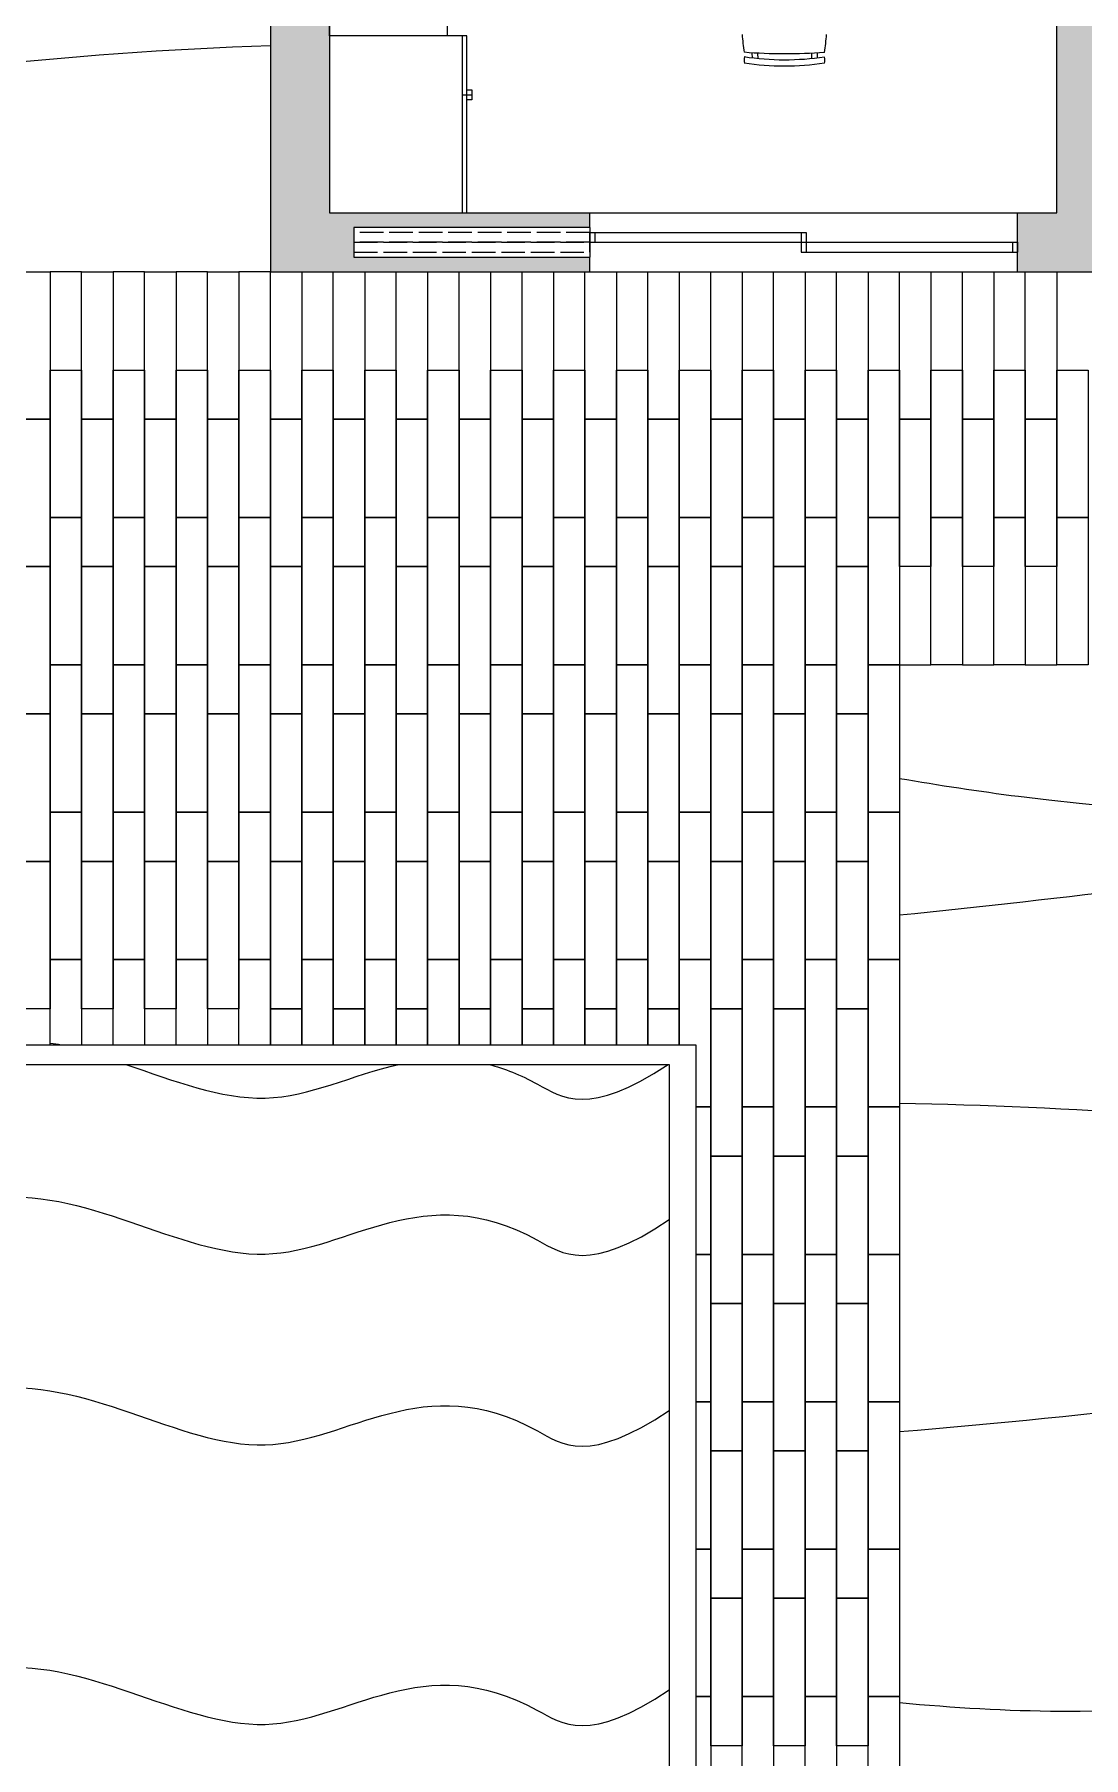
# Model space of a CAD drawing. Header units: millimetres. Extents: x 19901 to 42199, y 14545 to 21214.
# Drawn here: x 23837 to 24370, y 16087 to 16963 of the extents above; entities that cross this region are included whole.
import ezdxf

# ---------------------------------------------------------------- set-up
doc = ezdxf.new("R2010")
doc.units = ezdxf.units.MM
doc.linetypes.add('ACAD_ISO02W100', pattern=[15, 12, -3])
doc.layers.get('0').update_dxf_attribs({"lineweight": 18})
for name, color, linetype, lineweight in [('A-FURN', 9, 'Continuous', 13), ('curve di livello', 6, 'Continuous', 18), ('pavimentazione esterna', 51, 'Continuous', 13), ('PROIEZIONI_finissime_fine lines', 251, 'Continuous', 5), ('vetro', 140, 'Continuous', 15), ('Wall', 7, 'Continuous', 20)]:
    doc.layers.add(name, color=color, linetype=linetype, lineweight=lineweight)
doc.layers.add('acqua', color=140, linetype='Continuous')

# ---------------------------------------------------------------- blocks, each defined once
blk = doc.blocks.new('REF36T')
for p, q in [((0, -26.999999), (36, -26.999999)), ((11, -27.999999), (11, -28.999999)), ((12, -26.999999), (12, -28.999999)), ((13, -28.999999), (13, -27.999999)), ((11, -28.999999), (13, -28.999999))]:
    blk.add_line(p, q)
blk.add_lwpolyline([(0, -27.999999), (0, 0), (36, 0), (36, -27.999999)], close=True)

msp = doc.modelspace()

# ---------------------------------------------------------------- hatches: boundary and pattern name
at = {"layer": 'Wall', "true_color": 0x636466}
h = msp.add_hatch(color=251, dxfattribs=at)
h.dxf.hatch_style = 1
h.paths.add_polyline_path([(23986.52, 17592.56), (24115.87, 17592.56), (24115.87, 17622.19), (23956.52, 17622.56), (23956.52, 17372.56), (23986.52, 17385.13)])
h.paths.add_polyline_path([(24553.23, 17622.43), (24275.88, 17622.19), (24275.88, 17609.01), (24275.87, 17592.56), (24481.91, 17592.56)])
h.paths.add_polyline_path([(25106.52, 17622.56), (24708.9, 17622.56), (24637.25, 17592.56), (24694.25, 17592.56), (24694.25, 17592.56), (24697.25, 17592.56), (24754.25, 17592.56), (24754.25, 17592.56), (24757.25, 17592.56), (24784.25, 17592.56), (24784.25, 17592.56), (24787.25, 17592.56), (24934.25, 17592.56), (24934.25, 17592.56), (24937.25, 17592.56), (25076.52, 17592.56), (25076.52, 17502.56), (25076.52, 17490.06), (25086.52, 17490.06), (25086.52, 17575.06), (25096.52, 17575.06), (25096.52, 17490.06), (25106.52, 17490.06)])
h.paths.add_polyline_path([(24861.52, 17592.56), (24851.52, 17592.56), (24851.52, 17527.73), (24861.52, 17527.73)], flags=17)
h.paths.add_polyline_path([(25076.52, 17382.56), (24861.52, 17382.56), (24861.52, 17442.73), (24851.52, 17442.73), (24851.52, 17372.56), (25076.52, 17372.56)])
h.paths.add_polyline_path([(25106.52, 17410.06), (25076.52, 17410.06), (25076.52, 17227.56), (25084.02, 17227.56), (25084.02, 17347.56), (25099.02, 17347.56), (25099.02, 17227.56), (25106.52, 17227.56)])
h.paths.add_polyline_path([(25106.52, 17010.06), (25076.52, 17010.06), (25076.52, 16872.56), (25076.52, 16842.56), (25106.52, 16842.56)])
h.paths.add_polyline_path([(24786.52, 16967.56), (24756.52, 16967.56), (24756.52, 16962.56), (24756.52, 16842.56), (24786.52, 16842.56), (24786.52, 16872.56)])
h.paths.add_polyline_path([(24786.52, 17377.56), (24746.52, 17377.56), (24746.52, 17347.56), (24786.52, 17347.56)])
h.paths.add_polyline_path([(24396.52, 17377.56), (24356.52, 17377.56), (24356.52, 17347.56), (24368.39, 17347.56), (24396.52, 17347.56)])
h.paths.add_polyline_path([(24386.52, 16967.56), (24356.52, 16967.56), (24356.52, 16872.56), (24336.52, 16872.56), (24336.52, 16842.56), (24386.52, 16842.56)])
h.paths.add_polyline_path([(23986.52, 16962.56), (23986.52, 17320.08), (23956.52, 17307.52), (23956.52, 16842.56), (24119.02, 16842.56), (24119.02, 16850.06), (23999.02, 16850.06), (23999.02, 16865.06), (24119.02, 16865.06), (24119.02, 16872.56), (23986.52, 16872.56)])

# ---------------------------------------------------------------- linework, layer by layer
for p, q in [((23639.42, 16439.23), (24159.42, 16439.23)), ((24159.42, 16439.23), (24159.42, 15949.23))]:
    msp.add_line(p, q)
msp.add_open_spline([(23844.52, 16450.12), (23846.43, 16449.87), (23848.33, 16449.57), (23850.24, 16449.23)], degree=3)
at = {"layer": 'A-FURN'}
for p, q in [((23986.52, 16962.56), (23986.52, 17277.56)), ((24046.52, 17197.56), (24046.52, 16962.56)), ((24201.47, 16953.93), (24201.56, 16951.3)), ((24204.34, 16953.77), (24204.42, 16950.96)), ((24231.9, 16950.95), (24231.98, 16953.75)), ((24234.76, 16951.3), (24234.83, 16953.92))]:
    msp.add_line(p, q, dxfattribs=at)
for points in [[(24238.42, 16954.18, -0.040002), (24197.45, 16954.23, -3.508425)], [(24238.41, 16951.8, -0.076135), (24197.45, 16951.86, -3.508425)], [(24238.4, 16948.65, -0.076111), (24197.45, 16948.71, -3.508425)]]:
    msp.add_lwpolyline(points, format="xyb", dxfattribs=at)
for centre, radius, start, end in [((24340.74, 16974.59), 144.73, 184.47227, 188.08792), ((24095.08, 16974.85), 144.82, 351.79347, 355.42716), ((24208.34, 16950.26), 10.82, 171.51542, 188.24682), ((24227.7, 16950.25), 10.82, 351.51542, 8.24682)]:
    msp.add_arc(centre, radius, start, end, dxfattribs=at)
at = {"layer": 'acqua'}
for points, knots in [([(23882.99, 16439.23), (23907.47, 16430.94), (23955.71, 16411.82), (23998.09, 16433.88), (24021.9, 16439.23)], [1407.684818, 1407.684818, 1407.684818, 1407.684818, 1498.557273, 1591.100921, 1591.100921, 1591.100921, 1591.100921]), ([(24067.67, 16439.23), (24075.49, 16437.21), (24095.56, 16429.32), (24118.35, 16412.11), (24158.83, 16439.23)], [1646.018182, 1646.018182, 1646.018182, 1646.018182, 1671.798003, 1709.219762, 1709.219762, 1709.219762, 1709.219762]), ([(23739.42, 16344.23), (23765.74, 16352.29), (23837.05, 16396.56), (23958.25, 16305.19), (24042.42, 16390.12), (24118.48, 16332.62), (24159.42, 16360.24)], [1235.648579, 1235.648579, 1235.648579, 1235.648579, 1321.671715, 1498.557273, 1671.798003, 1709.401029, 1709.401029, 1709.401029, 1709.401029]), ([(23739.42, 16247.16), (23765.74, 16255.22), (23837.05, 16299.49), (23958.25, 16208.12), (24042.42, 16293.05), (24118.48, 16235.55), (24159.42, 16263.17)], [1235.648579, 1235.648579, 1235.648579, 1235.648579, 1321.671715, 1498.557273, 1671.798003, 1709.401029, 1709.401029, 1709.401029, 1709.401029]), ([(23739.42, 16104.94), (23765.74, 16113), (23837.05, 16157.27), (23958.25, 16065.9), (24042.42, 16150.83), (24118.48, 16093.33), (24159.42, 16120.95)], [1235.648579, 1235.648579, 1235.648579, 1235.648579, 1321.671715, 1498.557273, 1671.798003, 1709.401029, 1709.401029, 1709.401029, 1709.401029])]:
    msp.add_open_spline(points, degree=3, knots=knots, dxfattribs=at)
at = {"layer": 'curve di livello'}
msp.add_open_spline([(23332.97, 16864.48), (23541.67, 16907.83), (23750.38, 16951.19), (23956.52, 16957.71)], degree=3, dxfattribs=at)
for points, knots in [([(24276.52, 16584.79), (24296.69, 16581.31), (24644.21, 16528.11), (25002.44, 16631.15), (25332.9, 16599.05), (25332.9, 16599.05), (25332.9, 16599.05), (25332.9, 16599.05), (25332.92, 16599.05), (25332.94, 16599.05), (25332.97, 16599.05)], [952.435008, 952.435008, 952.435008, 952.435008, 1013.900228, 2009.947904, 2009.947904, 2009.947904, 2009.948687, 2009.948687, 2009.948687, 2010.018952, 2010.018952, 2010.018952, 2010.018952]), ([(24276.52, 16515.29), (24360.04, 16523.26), (24713.3, 16579.43), (25088.25, 16429.8), (25332.89, 16538.35), (25332.89, 16538.35), (25332.89, 16538.35), (25332.89, 16538.35), (25332.92, 16538.36), (25332.94, 16538.37), (25332.97, 16538.39)], [948.136507, 948.136507, 948.136507, 948.136507, 1199.951019, 2002.883229, 2002.883229, 2002.883229, 2002.885334, 2002.885334, 2002.885334, 2002.970377, 2002.970377, 2002.970377, 2002.970377]), ([(24276.52, 16419.47), (24451.39, 16416.99), (24802.86, 16364.84), (25160.94, 16330.72), (25332.89, 16369.39), (25332.89, 16369.39), (25332.89, 16369.39), (25332.89, 16369.39), (25332.92, 16369.4), (25332.94, 16369.4), (25332.97, 16369.41)], [947.742027, 947.742027, 947.742027, 947.742027, 1475.410206, 2004.14526, 2004.14526, 2004.14526, 2004.146467, 2004.146467, 2004.146467, 2004.226908, 2004.226908, 2004.226908, 2004.226908]), ([(24276.52, 16252.43), (24375.02, 16260.23), (24725.89, 16309.76), (25079.77, 16262.15), (25332.89, 16240.45), (25332.89, 16240.45), (25332.89, 16240.45), (25332.89, 16240.45), (25332.92, 16240.44), (25332.94, 16240.44), (25332.97, 16240.44)], [946.255727, 946.255727, 946.255727, 946.255727, 1242.735896, 2004.889476, 2004.889476, 2004.889476, 2004.889607, 2004.889607, 2004.889607, 2004.969426, 2004.969426, 2004.969426, 2004.969426]), ([(24276.52, 16114.52), (24303.82, 16111.94), (24544.81, 16097.75), (24895.54, 16238.62), (25222.19, 16154.38), (25332.95, 16164.09), (25332.95, 16164.09), (25332.95, 16164.09), (25332.95, 16164.09), (25332.95, 16164.1), (25332.96, 16164.1), (25332.97, 16164.1)], [950.943563, 950.943563, 950.943563, 950.943563, 1033.490488, 1679.853616, 2013.397423, 2013.397423, 2013.397423, 2013.399494, 2013.399494, 2013.399494, 2013.420108, 2013.420108, 2013.420108, 2013.420108])]:
    msp.add_open_spline(points, degree=3, knots=knots, dxfattribs=at)
at = {"layer": 'pavimentazione esterna'}
for p, q in [((23860.52, 16842.56), (23844.52, 16842.56)), ((23892.52, 16842.56), (23876.52, 16842.56)), ((23924.52, 16842.56), (23908.52, 16842.56)), ((23956.52, 16842.56), (23940.52, 16842.56)), ((24276.52, 16642.56), (24292.52, 16642.56)), ((24308.52, 16642.56), (24324.52, 16642.56)), ((24340.52, 16642.56), (24356.52, 16642.56))]:
    msp.add_line(p, q, dxfattribs=at)
for points in [[(23828.52, 16842.56), (23844.52, 16842.56), (23844.52, 16767.56), (23828.52, 16767.56), (23828.52, 16842.56)], [(23860.52, 16842.56), (23876.52, 16842.56), (23876.52, 16767.56), (23860.52, 16767.56), (23860.52, 16842.56)], [(23892.52, 16842.56), (23908.52, 16842.56), (23908.52, 16767.56), (23892.52, 16767.56), (23892.52, 16842.56)], [(23924.52, 16842.56), (23940.52, 16842.56), (23940.52, 16767.56), (23924.52, 16767.56), (23924.52, 16842.56)], [(23956.52, 16842.56), (23972.52, 16842.56), (23972.52, 16767.56), (23956.52, 16767.56), (23956.52, 16842.56)], [(23988.52, 16842.56), (24004.52, 16842.56), (24004.52, 16767.56), (23988.52, 16767.56), (23988.52, 16842.56)], [(24020.52, 16842.56), (24036.52, 16842.56), (24036.52, 16767.56), (24020.52, 16767.56), (24020.52, 16842.56)], [(24052.52, 16842.56), (24068.52, 16842.56), (24068.52, 16767.56), (24052.52, 16767.56), (24052.52, 16842.56)], [(24084.52, 16842.56), (24100.52, 16842.56), (24100.52, 16767.56), (24084.52, 16767.56), (24084.52, 16842.56)], [(24116.52, 16842.56), (24132.52, 16842.56), (24132.52, 16767.56), (24116.52, 16767.56), (24116.52, 16842.56)], [(24148.52, 16842.56), (24164.52, 16842.56), (24164.52, 16767.56), (24148.52, 16767.56), (24148.52, 16842.56)], [(24180.52, 16842.56), (24196.52, 16842.56), (24196.52, 16767.56), (24180.52, 16767.56), (24180.52, 16842.56)], [(24212.52, 16842.56), (24228.52, 16842.56), (24228.52, 16767.56), (24212.52, 16767.56), (24212.52, 16842.56)], [(24244.52, 16842.56), (24260.52, 16842.56), (24260.52, 16767.56), (24244.52, 16767.56), (24244.52, 16842.56)], [(24276.52, 16842.56), (24292.52, 16842.56), (24292.52, 16767.56), (24276.52, 16767.56), (24276.52, 16842.56)], [(24308.52, 16842.56), (24324.52, 16842.56), (24324.52, 16767.56), (24308.52, 16767.56), (24308.52, 16842.56)], [(24340.52, 16842.56), (24356.52, 16842.56), (24356.52, 16767.56), (24340.52, 16767.56), (24340.52, 16842.56)], [(23844.52, 16792.56), (23860.52, 16792.56), (23860.52, 16717.56), (23844.52, 16717.56), (23844.52, 16792.56)], [(23876.52, 16792.56), (23892.52, 16792.56), (23892.52, 16717.56), (23876.52, 16717.56), (23876.52, 16792.56)], [(23908.52, 16792.56), (23924.52, 16792.56), (23924.52, 16717.56), (23908.52, 16717.56), (23908.52, 16792.56)], [(23940.52, 16792.56), (23956.52, 16792.56), (23956.52, 16717.56), (23940.52, 16717.56), (23940.52, 16792.56)], [(23972.52, 16792.56), (23988.52, 16792.56), (23988.52, 16717.56), (23972.52, 16717.56), (23972.52, 16792.56)], [(24004.52, 16792.56), (24020.52, 16792.56), (24020.52, 16717.56), (24004.52, 16717.56), (24004.52, 16792.56)], [(24036.52, 16792.56), (24052.52, 16792.56), (24052.52, 16717.56), (24036.52, 16717.56), (24036.52, 16792.56)], [(24068.52, 16792.56), (24084.52, 16792.56), (24084.52, 16717.56), (24068.52, 16717.56), (24068.52, 16792.56)], [(24100.52, 16792.56), (24116.52, 16792.56), (24116.52, 16717.56), (24100.52, 16717.56), (24100.52, 16792.56)], [(24132.52, 16792.56), (24148.52, 16792.56), (24148.52, 16717.56), (24132.52, 16717.56), (24132.52, 16792.56)], [(24164.52, 16792.56), (24180.52, 16792.56), (24180.52, 16717.56), (24164.52, 16717.56), (24164.52, 16792.56)], [(24196.52, 16792.56), (24212.52, 16792.56), (24212.52, 16717.56), (24196.52, 16717.56), (24196.52, 16792.56)], [(24228.52, 16792.56), (24244.52, 16792.56), (24244.52, 16717.56), (24228.52, 16717.56), (24228.52, 16792.56)], [(24260.52, 16792.56), (24276.52, 16792.56), (24276.52, 16717.56), (24260.52, 16717.56), (24260.52, 16792.56)], [(24292.52, 16792.56), (24308.52, 16792.56), (24308.52, 16717.56), (24292.52, 16717.56), (24292.52, 16792.56)], [(24324.52, 16792.56), (24340.52, 16792.56), (24340.52, 16717.56), (24324.52, 16717.56), (24324.52, 16792.56)], [(24356.52, 16792.56), (24372.52, 16792.56), (24372.52, 16717.56), (24356.52, 16717.56), (24356.52, 16792.56)], [(23828.52, 16767.56), (23844.52, 16767.56), (23844.52, 16692.56), (23828.52, 16692.56), (23828.52, 16767.56)], [(23860.52, 16767.56), (23876.52, 16767.56), (23876.52, 16692.56), (23860.52, 16692.56), (23860.52, 16767.56)], [(23892.52, 16767.56), (23908.52, 16767.56), (23908.52, 16692.56), (23892.52, 16692.56), (23892.52, 16767.56)], [(23924.52, 16767.56), (23940.52, 16767.56), (23940.52, 16692.56), (23924.52, 16692.56), (23924.52, 16767.56)], [(23956.52, 16767.56), (23972.52, 16767.56), (23972.52, 16692.56), (23956.52, 16692.56), (23956.52, 16767.56)], [(23988.52, 16767.56), (24004.52, 16767.56), (24004.52, 16692.56), (23988.52, 16692.56), (23988.52, 16767.56)], [(24020.52, 16767.56), (24036.52, 16767.56), (24036.52, 16692.56), (24020.52, 16692.56), (24020.52, 16767.56)], [(24052.52, 16767.56), (24068.52, 16767.56), (24068.52, 16692.56), (24052.52, 16692.56), (24052.52, 16767.56)], [(24084.52, 16767.56), (24100.52, 16767.56), (24100.52, 16692.56), (24084.52, 16692.56), (24084.52, 16767.56)], [(24116.52, 16767.56), (24132.52, 16767.56), (24132.52, 16692.56), (24116.52, 16692.56), (24116.52, 16767.56)], [(24148.52, 16767.56), (24164.52, 16767.56), (24164.52, 16692.56), (24148.52, 16692.56), (24148.52, 16767.56)], [(24180.52, 16767.56), (24196.52, 16767.56), (24196.52, 16692.56), (24180.52, 16692.56), (24180.52, 16767.56)], [(24212.52, 16767.56), (24228.52, 16767.56), (24228.52, 16692.56), (24212.52, 16692.56), (24212.52, 16767.56)], [(24244.52, 16767.56), (24260.52, 16767.56), (24260.52, 16692.56), (24244.52, 16692.56), (24244.52, 16767.56)], [(24276.52, 16767.56), (24292.52, 16767.56), (24292.52, 16692.56), (24276.52, 16692.56), (24276.52, 16767.56)], [(24308.52, 16767.56), (24324.52, 16767.56), (24324.52, 16692.56), (24308.52, 16692.56), (24308.52, 16767.56)], [(24340.52, 16767.56), (24356.52, 16767.56), (24356.52, 16692.56), (24340.52, 16692.56), (24340.52, 16767.56)], [(23844.52, 16717.56), (23860.52, 16717.56), (23860.52, 16642.56), (23844.52, 16642.56), (23844.52, 16717.56)], [(23876.52, 16717.56), (23892.52, 16717.56), (23892.52, 16642.56), (23876.52, 16642.56), (23876.52, 16717.56)], [(23908.52, 16717.56), (23924.52, 16717.56), (23924.52, 16642.56), (23908.52, 16642.56), (23908.52, 16717.56)], [(23940.52, 16717.56), (23956.52, 16717.56), (23956.52, 16642.56), (23940.52, 16642.56), (23940.52, 16717.56)], [(23972.52, 16717.56), (23988.52, 16717.56), (23988.52, 16642.56), (23972.52, 16642.56), (23972.52, 16717.56)], [(24004.52, 16717.56), (24020.52, 16717.56), (24020.52, 16642.56), (24004.52, 16642.56), (24004.52, 16717.56)], [(24036.52, 16717.56), (24052.52, 16717.56), (24052.52, 16642.56), (24036.52, 16642.56), (24036.52, 16717.56)], [(24068.52, 16717.56), (24084.52, 16717.56), (24084.52, 16642.56), (24068.52, 16642.56), (24068.52, 16717.56)], [(24100.52, 16717.56), (24116.52, 16717.56), (24116.52, 16642.56), (24100.52, 16642.56), (24100.52, 16717.56)], [(24132.52, 16717.56), (24148.52, 16717.56), (24148.52, 16642.56), (24132.52, 16642.56), (24132.52, 16717.56)], [(24164.52, 16717.56), (24180.52, 16717.56), (24180.52, 16642.56), (24164.52, 16642.56), (24164.52, 16717.56)], [(24196.52, 16717.56), (24212.52, 16717.56), (24212.52, 16642.56), (24196.52, 16642.56), (24196.52, 16717.56)], [(24228.52, 16717.56), (24244.52, 16717.56), (24244.52, 16642.56), (24228.52, 16642.56), (24228.52, 16717.56)], [(24260.52, 16717.56), (24276.52, 16717.56), (24276.52, 16642.56), (24260.52, 16642.56), (24260.52, 16717.56)], [(24292.52, 16717.56), (24308.52, 16717.56), (24308.52, 16642.56), (24292.52, 16642.56), (24292.52, 16717.56)], [(24324.52, 16717.56), (24340.52, 16717.56), (24340.52, 16642.56), (24324.52, 16642.56), (24324.52, 16717.56)], [(24356.52, 16717.56), (24372.52, 16717.56), (24372.52, 16642.56), (24356.52, 16642.56), (24356.52, 16717.56)], [(23828.52, 16692.56), (23844.52, 16692.56), (23844.52, 16617.56), (23828.52, 16617.56), (23828.52, 16692.56)], [(23860.52, 16692.56), (23876.52, 16692.56), (23876.52, 16617.56), (23860.52, 16617.56), (23860.52, 16692.56)], [(23892.52, 16692.56), (23908.52, 16692.56), (23908.52, 16617.56), (23892.52, 16617.56), (23892.52, 16692.56)], [(23924.52, 16692.56), (23940.52, 16692.56), (23940.52, 16617.56), (23924.52, 16617.56), (23924.52, 16692.56)], [(23956.52, 16692.56), (23972.52, 16692.56), (23972.52, 16617.56), (23956.52, 16617.56), (23956.52, 16692.56)], [(23988.52, 16692.56), (24004.52, 16692.56), (24004.52, 16617.56), (23988.52, 16617.56), (23988.52, 16692.56)], [(24020.52, 16692.56), (24036.52, 16692.56), (24036.52, 16617.56), (24020.52, 16617.56), (24020.52, 16692.56)], [(24052.52, 16692.56), (24068.52, 16692.56), (24068.52, 16617.56), (24052.52, 16617.56), (24052.52, 16692.56)], [(24084.52, 16692.56), (24100.52, 16692.56), (24100.52, 16617.56), (24084.52, 16617.56), (24084.52, 16692.56)], [(24116.52, 16692.56), (24132.52, 16692.56), (24132.52, 16617.56), (24116.52, 16617.56), (24116.52, 16692.56)], [(24148.52, 16692.56), (24164.52, 16692.56), (24164.52, 16617.56), (24148.52, 16617.56), (24148.52, 16692.56)], [(24180.52, 16692.56), (24196.52, 16692.56), (24196.52, 16617.56), (24180.52, 16617.56), (24180.52, 16692.56)], [(24212.52, 16692.56), (24228.52, 16692.56), (24228.52, 16617.56), (24212.52, 16617.56), (24212.52, 16692.56)], [(24244.52, 16692.56), (24260.52, 16692.56), (24260.52, 16617.56), (24244.52, 16617.56), (24244.52, 16692.56)], [(23844.52, 16642.56), (23860.52, 16642.56), (23860.52, 16567.56), (23844.52, 16567.56), (23844.52, 16642.56)], [(23876.52, 16642.56), (23892.52, 16642.56), (23892.52, 16567.56), (23876.52, 16567.56), (23876.52, 16642.56)], [(23908.52, 16642.56), (23924.52, 16642.56), (23924.52, 16567.56), (23908.52, 16567.56), (23908.52, 16642.56)], [(23940.52, 16642.56), (23956.52, 16642.56), (23956.52, 16567.56), (23940.52, 16567.56), (23940.52, 16642.56)], [(23972.52, 16642.56), (23988.52, 16642.56), (23988.52, 16567.56), (23972.52, 16567.56), (23972.52, 16642.56)], [(24004.52, 16642.56), (24020.52, 16642.56), (24020.52, 16567.56), (24004.52, 16567.56), (24004.52, 16642.56)], [(24036.52, 16642.56), (24052.52, 16642.56), (24052.52, 16567.56), (24036.52, 16567.56), (24036.52, 16642.56)], [(24068.52, 16642.56), (24084.52, 16642.56), (24084.52, 16567.56), (24068.52, 16567.56), (24068.52, 16642.56)], [(24100.52, 16642.56), (24116.52, 16642.56), (24116.52, 16567.56), (24100.52, 16567.56), (24100.52, 16642.56)], [(24132.52, 16642.56), (24148.52, 16642.56), (24148.52, 16567.56), (24132.52, 16567.56), (24132.52, 16642.56)], [(24164.52, 16642.56), (24180.52, 16642.56), (24180.52, 16567.56), (24164.52, 16567.56), (24164.52, 16642.56)], [(24196.52, 16642.56), (24212.52, 16642.56), (24212.52, 16567.56), (24196.52, 16567.56), (24196.52, 16642.56)], [(24228.52, 16642.56), (24244.52, 16642.56), (24244.52, 16567.56), (24228.52, 16567.56), (24228.52, 16642.56)], [(24260.52, 16642.56), (24276.52, 16642.56), (24276.52, 16567.56), (24260.52, 16567.56), (24260.52, 16642.56)], [(23828.52, 16617.56), (23844.52, 16617.56), (23844.52, 16542.56), (23828.52, 16542.56), (23828.52, 16617.56)], [(23860.52, 16617.56), (23876.52, 16617.56), (23876.52, 16542.56), (23860.52, 16542.56), (23860.52, 16617.56)], [(23892.52, 16617.56), (23908.52, 16617.56), (23908.52, 16542.56), (23892.52, 16542.56), (23892.52, 16617.56)], [(23924.52, 16617.56), (23940.52, 16617.56), (23940.52, 16542.56), (23924.52, 16542.56), (23924.52, 16617.56)], [(23956.52, 16617.56), (23972.52, 16617.56), (23972.52, 16542.56), (23956.52, 16542.56), (23956.52, 16617.56)], [(23988.52, 16617.56), (24004.52, 16617.56), (24004.52, 16542.56), (23988.52, 16542.56), (23988.52, 16617.56)], [(24020.52, 16617.56), (24036.52, 16617.56), (24036.52, 16542.56), (24020.52, 16542.56), (24020.52, 16617.56)], [(24052.52, 16617.56), (24068.52, 16617.56), (24068.52, 16542.56), (24052.52, 16542.56), (24052.52, 16617.56)], [(24084.52, 16617.56), (24100.52, 16617.56), (24100.52, 16542.56), (24084.52, 16542.56), (24084.52, 16617.56)], [(24116.52, 16617.56), (24132.52, 16617.56), (24132.52, 16542.56), (24116.52, 16542.56), (24116.52, 16617.56)], [(24148.52, 16617.56), (24164.52, 16617.56), (24164.52, 16542.56), (24148.52, 16542.56), (24148.52, 16617.56)], [(24180.52, 16617.56), (24196.52, 16617.56), (24196.52, 16542.56), (24180.52, 16542.56), (24180.52, 16617.56)], [(24212.52, 16617.56), (24228.52, 16617.56), (24228.52, 16542.56), (24212.52, 16542.56), (24212.52, 16617.56)], [(24244.52, 16617.56), (24260.52, 16617.56), (24260.52, 16542.56), (24244.52, 16542.56), (24244.52, 16617.56)], [(23844.52, 16567.56), (23860.52, 16567.56), (23860.52, 16492.56), (23844.52, 16492.56), (23844.52, 16567.56)], [(23876.52, 16567.56), (23892.52, 16567.56), (23892.52, 16492.56), (23876.52, 16492.56), (23876.52, 16567.56)], [(23908.52, 16567.56), (23924.52, 16567.56), (23924.52, 16492.56), (23908.52, 16492.56), (23908.52, 16567.56)], [(23940.52, 16567.56), (23956.52, 16567.56), (23956.52, 16492.56), (23940.52, 16492.56), (23940.52, 16567.56)], [(23972.52, 16567.56), (23988.52, 16567.56), (23988.52, 16492.56), (23972.52, 16492.56), (23972.52, 16567.56)], [(24004.52, 16567.56), (24020.52, 16567.56), (24020.52, 16492.56), (24004.52, 16492.56), (24004.52, 16567.56)], [(24036.52, 16567.56), (24052.52, 16567.56), (24052.52, 16492.56), (24036.52, 16492.56), (24036.52, 16567.56)], [(24068.52, 16567.56), (24084.52, 16567.56), (24084.52, 16492.56), (24068.52, 16492.56), (24068.52, 16567.56)], [(24100.52, 16567.56), (24116.52, 16567.56), (24116.52, 16492.56), (24100.52, 16492.56), (24100.52, 16567.56)], [(24132.52, 16567.56), (24148.52, 16567.56), (24148.52, 16492.56), (24132.52, 16492.56), (24132.52, 16567.56)], [(24164.52, 16567.56), (24180.52, 16567.56), (24180.52, 16492.56), (24164.52, 16492.56), (24164.52, 16567.56)], [(24196.52, 16567.56), (24212.52, 16567.56), (24212.52, 16492.56), (24196.52, 16492.56), (24196.52, 16567.56)], [(24228.52, 16567.56), (24244.52, 16567.56), (24244.52, 16492.56), (24228.52, 16492.56), (24228.52, 16567.56)], [(24260.52, 16567.56), (24276.52, 16567.56), (24276.52, 16492.56), (24260.52, 16492.56), (24260.52, 16567.56)], [(23828.52, 16542.56), (23844.52, 16542.56), (23844.52, 16467.56), (23828.52, 16467.56), (23828.52, 16542.56)], [(23860.52, 16542.56), (23876.52, 16542.56), (23876.52, 16467.56), (23860.52, 16467.56), (23860.52, 16542.56)], [(23892.52, 16542.56), (23908.52, 16542.56), (23908.52, 16467.56), (23892.52, 16467.56), (23892.52, 16542.56)], [(23924.52, 16542.56), (23940.52, 16542.56), (23940.52, 16467.56), (23924.52, 16467.56), (23924.52, 16542.56)], [(23956.52, 16542.56), (23972.52, 16542.56), (23972.52, 16467.56), (23956.52, 16467.56), (23956.52, 16542.56)], [(23988.52, 16542.56), (24004.52, 16542.56), (24004.52, 16467.56), (23988.52, 16467.56), (23988.52, 16542.56)], [(24020.52, 16542.56), (24036.52, 16542.56), (24036.52, 16467.56), (24020.52, 16467.56), (24020.52, 16542.56)], [(24052.52, 16542.56), (24068.52, 16542.56), (24068.52, 16467.56), (24052.52, 16467.56), (24052.52, 16542.56)], [(24084.52, 16542.56), (24100.52, 16542.56), (24100.52, 16467.56), (24084.52, 16467.56), (24084.52, 16542.56)], [(24116.52, 16542.56), (24132.52, 16542.56), (24132.52, 16467.56), (24116.52, 16467.56), (24116.52, 16542.56)], [(24148.52, 16542.56), (24164.52, 16542.56), (24164.52, 16467.56), (24148.52, 16467.56), (24148.52, 16542.56)], [(24180.52, 16542.56), (24196.52, 16542.56), (24196.52, 16467.56), (24180.52, 16467.56), (24180.52, 16542.56)], [(24212.52, 16542.56), (24228.52, 16542.56), (24228.52, 16467.56), (24212.52, 16467.56), (24212.52, 16542.56)], [(24244.52, 16542.56), (24260.52, 16542.56), (24260.52, 16467.56), (24244.52, 16467.56), (24244.52, 16542.56)], [(23844.52, 16492.56), (23860.52, 16492.56), (23860.52, 16449.23)], [(23844.52, 16449.23), (23844.52, 16492.56)], [(23876.52, 16492.56), (23892.52, 16492.56), (23892.52, 16449.23)], [(23876.52, 16449.23), (23876.52, 16492.56)], [(23908.52, 16492.56), (23924.52, 16492.56), (23924.52, 16449.23)], [(23908.52, 16449.23), (23908.52, 16492.56)], [(23940.52, 16492.56), (23956.52, 16492.56), (23956.52, 16449.23)], [(23940.52, 16449.23), (23940.52, 16492.56)], [(23972.52, 16492.56), (23988.52, 16492.56), (23988.52, 16449.23)], [(23972.52, 16449.23), (23972.52, 16492.56)], [(24004.52, 16492.56), (24020.52, 16492.56), (24020.52, 16449.23)], [(24004.52, 16449.23), (24004.52, 16492.56)], [(24036.52, 16492.56), (24052.52, 16492.56), (24052.52, 16449.23)], [(24036.52, 16449.23), (24036.52, 16492.56)], [(24068.52, 16492.56), (24084.52, 16492.56), (24084.52, 16449.23)], [(24068.52, 16449.23), (24068.52, 16492.56)], [(24100.52, 16492.56), (24116.52, 16492.56), (24116.52, 16449.23)], [(24100.52, 16449.23), (24100.52, 16492.56)], [(24132.52, 16492.56), (24148.52, 16492.56), (24148.52, 16449.23)], [(24132.52, 16449.23), (24132.52, 16492.56)], [(24164.52, 16492.56), (24180.52, 16492.56), (24180.52, 16417.56), (24172.97, 16417.56)], [(24164.52, 16449.23), (24164.52, 16492.56)], [(24196.52, 16492.56), (24212.52, 16492.56), (24212.52, 16417.56), (24196.52, 16417.56), (24196.52, 16492.56)], [(24228.52, 16492.56), (24244.52, 16492.56), (24244.52, 16417.56), (24228.52, 16417.56), (24228.52, 16492.56)], [(24260.52, 16492.56), (24276.52, 16492.56), (24276.52, 16417.56), (24260.52, 16417.56), (24260.52, 16492.56)], [(23956.52, 16467.56), (23972.52, 16467.56), (23972.52, 16449.23)], [(23956.52, 16449.23), (23956.52, 16467.56)], [(23988.52, 16467.56), (24004.52, 16467.56), (24004.52, 16449.23)], [(23988.52, 16449.23), (23988.52, 16467.56)], [(24020.52, 16467.56), (24036.52, 16467.56), (24036.52, 16449.23)], [(24020.52, 16449.23), (24020.52, 16467.56)], [(24052.52, 16467.56), (24068.52, 16467.56), (24068.52, 16449.23)], [(24052.52, 16449.23), (24052.52, 16467.56)], [(24084.52, 16467.56), (24100.52, 16467.56), (24100.52, 16449.23)], [(24084.52, 16449.23), (24084.52, 16467.56)], [(24116.52, 16467.56), (24132.52, 16467.56), (24132.52, 16449.23)], [(24116.52, 16449.23), (24116.52, 16467.56)], [(24148.52, 16467.56), (24164.52, 16467.56), (24164.52, 16449.23)], [(24148.52, 16449.23), (24148.52, 16467.56)], [(24180.52, 16467.56), (24196.52, 16467.56), (24196.52, 16392.56), (24180.52, 16392.56), (24180.52, 16467.56)], [(24212.52, 16467.56), (24228.52, 16467.56), (24228.52, 16392.56), (24212.52, 16392.56), (24212.52, 16467.56)], [(24244.52, 16467.56), (24260.52, 16467.56), (24260.52, 16392.56), (24244.52, 16392.56), (24244.52, 16467.56)], [(24172.97, 16417.56), (24180.52, 16417.56), (24180.52, 16342.56), (24172.97, 16342.56)], [(24196.52, 16417.56), (24212.52, 16417.56), (24212.52, 16342.56), (24196.52, 16342.56), (24196.52, 16417.56)], [(24228.52, 16417.56), (24244.52, 16417.56), (24244.52, 16342.56), (24228.52, 16342.56), (24228.52, 16417.56)], [(24260.52, 16417.56), (24276.52, 16417.56), (24276.52, 16342.56), (24260.52, 16342.56), (24260.52, 16417.56)], [(24180.52, 16392.56), (24196.52, 16392.56), (24196.52, 16317.56), (24180.52, 16317.56), (24180.52, 16392.56)], [(24212.52, 16392.56), (24228.52, 16392.56), (24228.52, 16317.56), (24212.52, 16317.56), (24212.52, 16392.56)], [(24244.52, 16392.56), (24260.52, 16392.56), (24260.52, 16317.56), (24244.52, 16317.56), (24244.52, 16392.56)], [(24172.97, 16342.56), (24180.52, 16342.56), (24180.52, 16267.56), (24172.97, 16267.56)], [(24196.52, 16342.56), (24212.52, 16342.56), (24212.52, 16267.56), (24196.52, 16267.56), (24196.52, 16342.56)], [(24228.52, 16342.56), (24244.52, 16342.56), (24244.52, 16267.56), (24228.52, 16267.56), (24228.52, 16342.56)], [(24260.52, 16342.56), (24276.52, 16342.56), (24276.52, 16267.56), (24260.52, 16267.56), (24260.52, 16342.56)], [(24180.52, 16317.56), (24196.52, 16317.56), (24196.52, 16242.56), (24180.52, 16242.56), (24180.52, 16317.56)], [(24212.52, 16317.56), (24228.52, 16317.56), (24228.52, 16242.56), (24212.52, 16242.56), (24212.52, 16317.56)], [(24244.52, 16317.56), (24260.52, 16317.56), (24260.52, 16242.56), (24244.52, 16242.56), (24244.52, 16317.56)], [(24172.97, 16267.56), (24180.52, 16267.56), (24180.52, 16192.56), (24172.97, 16192.56)], [(24196.52, 16267.56), (24212.52, 16267.56), (24212.52, 16192.56), (24196.52, 16192.56), (24196.52, 16267.56)], [(24228.52, 16267.56), (24244.52, 16267.56), (24244.52, 16192.56), (24228.52, 16192.56), (24228.52, 16267.56)], [(24260.52, 16267.56), (24276.52, 16267.56), (24276.52, 16192.56), (24260.52, 16192.56), (24260.52, 16267.56)], [(24180.52, 16242.56), (24196.52, 16242.56), (24196.52, 16167.56), (24180.52, 16167.56), (24180.52, 16242.56)], [(24212.52, 16242.56), (24228.52, 16242.56), (24228.52, 16167.56), (24212.52, 16167.56), (24212.52, 16242.56)], [(24244.52, 16242.56), (24260.52, 16242.56), (24260.52, 16167.56), (24244.52, 16167.56), (24244.52, 16242.56)], [(24172.97, 16192.56), (24180.52, 16192.56), (24180.52, 16117.56), (24172.97, 16117.56)], [(24196.52, 16192.56), (24212.52, 16192.56), (24212.52, 16117.56), (24196.52, 16117.56), (24196.52, 16192.56)], [(24228.52, 16192.56), (24244.52, 16192.56), (24244.52, 16117.56), (24228.52, 16117.56), (24228.52, 16192.56)], [(24260.52, 16192.56), (24276.52, 16192.56), (24276.52, 16117.56), (24260.52, 16117.56), (24260.52, 16192.56)], [(24180.52, 16167.56), (24196.52, 16167.56), (24196.52, 16092.56), (24180.52, 16092.56), (24180.52, 16167.56)], [(24212.52, 16167.56), (24228.52, 16167.56), (24228.52, 16092.56), (24212.52, 16092.56), (24212.52, 16167.56)], [(24244.52, 16167.56), (24260.52, 16167.56), (24260.52, 16092.56), (24244.52, 16092.56), (24244.52, 16167.56)], [(24172.97, 16117.56), (24180.52, 16117.56), (24180.52, 16042.56), (24172.97, 16042.56)], [(24196.52, 16117.56), (24212.52, 16117.56), (24212.52, 16042.56), (24196.52, 16042.56), (24196.52, 16117.56)], [(24228.52, 16117.56), (24244.52, 16117.56), (24244.52, 16042.56), (24228.52, 16042.56), (24228.52, 16117.56)], [(24260.52, 16117.56), (24276.52, 16117.56), (24276.52, 16042.56), (24260.52, 16042.56), (24260.52, 16117.56)]]:
    msp.add_lwpolyline(points, dxfattribs=at)
at = {"layer": 'PROIEZIONI_finissime_fine lines'}
for p, q in [((24119.02, 16872.56), (24336.52, 16872.56)), ((24119.02, 16865.06), (24119.02, 16850.06)), ((24119.02, 16842.56), (24336.52, 16842.56))]:
    msp.add_line(p, q, dxfattribs=at)
at = {"layer": 'vetro', "linetype": 'ACAD_ISO02W100'}
for p, q in [((24119.02, 16862.56), (23999.02, 16862.56)), ((23999.02, 16862.56), (23999.02, 16857.56)), ((24119.02, 16857.56), (24119.02, 16862.56)), ((23999.02, 16857.56), (24119.02, 16857.56)), ((24119.02, 16857.56), (23999.02, 16857.56)), ((23999.02, 16857.56), (23999.02, 16852.56)), ((23999.02, 16852.56), (24119.02, 16852.56)), ((24119.02, 16852.56), (24119.02, 16857.56))]:
    msp.add_line(p, q, dxfattribs=at)
at = {"layer": 'vetro'}
for p, q in [((24119.02, 16862.56), (24229.02, 16862.56)), ((24119.02, 16862.56), (24119.02, 16857.56)), ((24121.52, 16862.56), (24121.52, 16857.56)), ((24226.52, 16862.56), (24226.52, 16852.56)), ((24229.02, 16862.56), (24229.02, 16852.56)), ((24119.02, 16857.56), (24239.02, 16857.56)), ((24226.52, 16852.56), (24336.52, 16852.56)), ((24229.02, 16857.56), (24336.52, 16857.56)), ((24334.02, 16857.56), (24334.02, 16852.56)), ((24336.52, 16857.56), (24336.52, 16852.56))]:
    msp.add_line(p, q, dxfattribs=at)
at = {"layer": 'Wall'}
for p, q in [((23986.52, 17320.08), (23986.52, 16872.56)), ((23956.52, 17307.52), (23956.52, 16842.56)), ((24356.52, 16872.56), (24356.52, 16967.56)), ((23986.52, 16872.56), (24119.02, 16872.56)), ((24119.02, 16865.06), (24119.02, 16872.56)), ((24336.52, 16872.56), (24356.52, 16872.56)), ((24336.52, 16842.56), (24336.52, 16872.56)), ((24119.02, 16865.06), (23999.02, 16865.06)), ((23999.02, 16865.06), (23999.02, 16850.06)), ((23999.02, 16850.06), (24119.02, 16850.06)), ((24119.02, 16842.56), (24119.02, 16850.06)), ((23956.52, 16842.56), (24119.02, 16842.56)), ((24336.52, 16842.56), (24386.52, 16842.56)), ((23632.97, 16449.23), (24172.97, 16449.23)), ((24172.97, 16449.23), (24172.97, 15939.23))]:
    msp.add_line(p, q, dxfattribs=at)

# ---------------------------------------------------------------- block references
at = {"layer": 'A-FURN', "xscale": -2.499999999999905, "yscale": 2.499999999999905, "zscale": 2.499999999999905, "rotation": 89.99999999999967}
msp.add_blockref('REF36T', (23986.52, 16962.56), dxfattribs=at)

doc.saveas('drawing.dxf')
